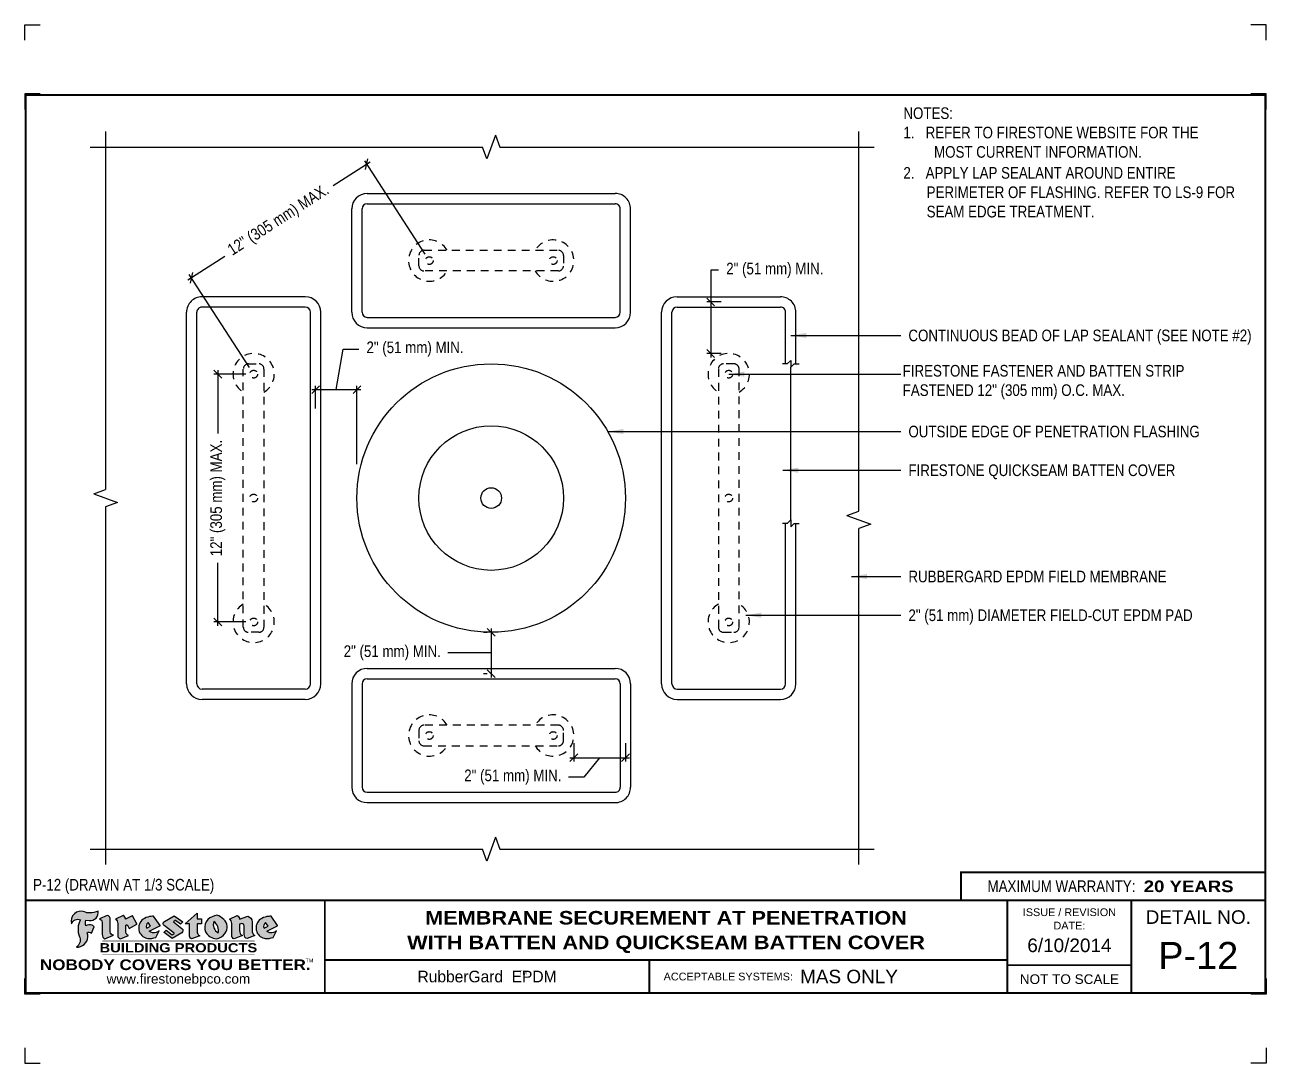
# Model space of a CAD drawing. Header units: inches. Extents: x 165.4 to 185.5, y -301 to -284.2.
import ezdxf
from ezdxf.enums import TextEntityAlignment as Align

# ---------------------------------------------------------------- set-up
doc = ezdxf.new("R2010")
doc.units = ezdxf.units.IN
doc.header["$MEASUREMENT"] = 0
doc.linetypes.add('HIDDEN2', pattern=[0.1875, 0.125, -0.0625])
doc.layers.get('0').update_dxf_attribs({"linetype": 'CONTINUOUS'})
doc.layers.get('DEFPOINTS').update_dxf_attribs({"linetype": 'CONTINUOUS'})
for name, color, linetype in [('FSBP-ACCESSORY-FIRESTONE', 7, 'CONTINUOUS'), ('FSBP-ANNO-NOTE', 7, 'CONTINUOUS'), ('FSBP-MEMBRANE', 7, 'CONTINUOUS'), ('FSBP-SEALANTS', 1, 'CONTINUOUS'), ('FSBP-TTLB', 7, 'CONTINUOUS'), ('FSBP-TTLB-BORDER', 7, 'CONTINUOUS'), ('FSBP-TTLB-TEXT', 7, 'CONTINUOUS')]:
    doc.layers.add(name, color=color, linetype=linetype)
doc.styles.add('FSBP_ARIAL', font='arial.ttf')
doc.styles.add('FSBP_ARIAL_BOLD', font='')
doc.styles.add('FSBP_ARIAL_NAR', font='ARIALN.TTF')
doc.styles.add('FSBP_BANKGOTHIC', font='bgothm.ttf')
doc.styles.get('FSBP_ARIAL_BOLD').set_extended_font_data('Arial Black')
doc.dimstyles.new('FSBP-DIM', dxfattribs={"dimtxt": 0.1875, "dimasz": 0.125, "dimexe": 0.0625, "dimexo": 0.125, "dimgap": 0.125, "dimtad": 0, "dimdec": 0, "dimzin": 1, "dimdsep": 46, "dimlunit": 4, "dimtxsty": 'FSBP_ARIAL_NAR', "dimblk": 'OBLIQUE', "dimcen": 0.09375, "dimdle": 0.0625, "dimclrd": 256, "dimclre": 256, "dimclrt": 256, "dimadec": 0, "dimazin": 0, "dimtfac": 1, "dimtdec": 0, "dimtmove": 1, "dimatfit": 3, "dimfxl": 1, "dimtolj": 1, "dimtzin": 0, "dimlwd": -1, "dimlwe": -1, "dimarcsym": 0})
doc.dimstyles.new('FSBP-LEADER', dxfattribs={"dimtxt": 0.1875, "dimasz": 0.25, "dimexe": 0.0625, "dimexo": 0.125, "dimgap": 0.125, "dimtad": 0, "dimtih": 1, "dimtoh": 1, "dimdec": 4, "dimzin": 0, "dimdsep": 46, "dimlunit": 4, "dimtxsty": 'FSBP_ARIAL_NAR', "dimcen": 0.09375, "dimclrd": 256, "dimclre": 256, "dimclrt": 256, "dimadec": 0, "dimazin": 0, "dimtfac": 1, "dimtdec": 4, "dimtofl": 0, "dimtmove": 0, "dimatfit": 3, "dimfxl": 1, "dimtolj": 1, "dimtzin": 0, "dimlwd": -1, "dimlwe": -1, "dimarcsym": 0})

# ---------------------------------------------------------------- blocks, each defined once
blk = doc.blocks.new('TTLB-EPDM_2')
at = {"layer": 'FSBP-TTLB-TEXT'}
h = blk.add_hatch(color=1, dxfattribs=at)
edge = h.paths.add_edge_path()
edge.add_arc((1.037309769669573, -0.1982514792917306), 0.1319107607348553, 264.0410451462098, 370.3106169565175)
edge.add_arc((1.027551646585694, 0.1214293576525799), 0.3273056962876235, 270.05058356628535, 295.23459397187514, ccw=False)
edge.add_arc((1.022801957313345, -0.06680179986895154), 0.1391656561713503, 249.3281275763668, 272.0749124149863, ccw=False)
edge.add_line((0.9736743133014443, -0.1970076156048179), (0.9474927838574558, -0.1852745150568325))
edge.add_arc((0.8939498971398288, -0.3394262635682071), 0.1631857907024099, 70.84590087378872, 194.3325259843273)
edge.add_arc((0.8444260109029493, -0.4259936440910768), 0.1179914261095279, 70.96950098067128, 156.9641407594482, ccw=False)
edge.add_arc((1.153141409296894, -0.4684497516079468), 0.3110405457095052, 150.3231137483159, 203.2084295854517)
edge.add_arc((0.7562495500622943, -0.6412608153899899), 0.1218587156617311, 0.8849157075190988, 24.34668939894999, ccw=False)
edge.add_arc((0.7493781665697374, -0.6475258110744375), 0.1289731377238325, -58.36655102076742, 3.6216782311386737, ccw=False)
edge.add_arc((0.8256699029544474, -0.5792158350996106), 0.1783301886510354, 267.2205474105585, 354.1381621173521)
edge.add_arc((0.7903121048625305, -0.6011409294291745), 0.212787892960859, 0.9996158580669322, 21.00503380861244)
edge.add_arc((1.01880712263941, -0.5666691048185161), 0.05136395668415847, 40.82117713173261, 125.52727787225791, ccw=False)
edge.add_line((1.057676976260041, -0.5330924682126437), (1.102776947655911, -0.4308018311949837))
edge.add_arc((1.040858222524664, -0.4699705673995949), 0.07326744446031509, 32.31675181867256, 66.31481236598174)
edge.add_arc((1.032262518825329, -0.5063316993097662), 0.1102246948011782, 69.8179132332389, 125.254734720681)
edge.add_arc((1.127708877207287, -0.368959353531244), 0.1659710644737306, 164.1569669952081, 196.5811013160487, ccw=False)
edge.add_line((0.9680425188342383, -0.3236487780942383), (1.023615334387159, -0.3294494641845773))
h = blk.add_hatch(color=1, dxfattribs=at)
edge = h.paths.add_edge_path()
edge.add_line((1.275239419159561, -0.6223407783464694), (1.415345367376062, -0.5660418822574371))
edge.add_arc((1.421019305783958, -0.5090099247487757), 0.05731350411836949, 181.9717871001989, 264.31851000495806, ccw=False)
edge.add_line((1.363739737527226, -0.5109819325197265), (1.363412352251203, -0.3102363679013962))
edge.add_arc((1.294263659668751, -0.3103491388303989), 0.06914878453844908, 0.0934405599591014, 72.42834396969012)
edge.add_line((1.315139561173908, -0.2444268274366692), (1.186839444240604, -0.3024209471341379))
edge.add_arc((1.175246268095289, -0.3585110609420917), 0.05727567197445628, -0.017399788185912257, 78.322067691347, ccw=False)
edge.add_line((1.232521937428658, -0.3585284546236807), (1.232574268422297, -0.555126496687123))
edge.add_arc((1.305699496415486, -0.5558575689677219), 0.07312888236350451, 179.4272023230205, 245.3845503102953)
h = blk.add_hatch(color=1, dxfattribs=at)
edge = h.paths.add_edge_path()
edge.add_line((1.792026821926584, -0.3839679064720229), (1.722158956877934, -0.2518542302253621))
edge.add_arc((1.720119655279638, -0.2529327078887852), 0.002306916790721817, 27.87197133405656, 117.3766794470751)
edge.add_line((1.719058846382097, -0.250884159729182), (1.610638460368705, -0.3070279753467702))
edge.add_arc((1.547088841662962, -0.3061026658494403), 0.06355635479880145, 359.165808011073, 425.8793658831422)
edge.add_line((1.573061729235633, -0.2480956029480268), (1.446879247402876, -0.3051325108639702))
edge.add_arc((1.407812067100189, -0.370357133046621), 0.07602957263902092, -3.441403975725109, 59.07992244284969, ccw=False)
edge.add_line((1.483704536400296, -0.3749210150788969), (1.483704536400296, -0.5723838140635706))
edge.add_arc((1.54053746518044, -0.568254406115083), 0.05698275005415228, 184.1557352478595, 255.3066498366543)
edge.add_line((1.526084036778343, -0.6233736605654059), (1.657291340682093, -0.570650514527486))
edge.add_arc((1.688298576827198, -0.5021390388423987), 0.0752015358480571, 207.5160880841914, 245.649226723163, ccw=False)
edge.add_arc((1.721050197024907, -0.4914488168456328), 0.1093332836229113, 179.4823365255141, 204.5537900001094, ccw=False)
edge.add_line((1.611721375809452, -0.4904610114968335), (1.611721375809452, -0.4126404716788983))
edge.add_arc((1.628589765097195, -0.414159299036043), 0.01693662875851176, 28.356188110622725, 174.8549701683585, ccw=False)
edge.add_arc((1.627340435522395, -0.4197189881350504), 0.02111886817708033, 22.216893572439517, 40.10213956426492, ccw=False)
edge.add_line((1.646891420738257, -0.4117336534413738), (1.666638796144639, -0.4549750258192233))
edge.add_arc((1.668737246926742, -0.4540167099035481), 0.002306916790685496, 204.545128184284, 299.6323508190091)
edge.add_line((1.669877862091766, -0.4560219186518992), (1.791128135493295, -0.3870515928837648))
edge.add_line((1.791128135493295, -0.3870515928837648), (1.792026821926584, -0.3839679064720229))
h = blk.add_hatch(color=1, dxfattribs=at)
h.paths.add_polyline_path([(2.063388732080512, -0.2583237030618903, 0.02524281661523788), (2.025024361750752, -0.2610532129309178, 0.1213611957758757), (1.901773912052249, -0.3008158885520373, 0.6151668103976068), (1.93274136141747, -0.6099060679591872, 0.05306812109568645), (1.967936229862175, -0.617865745600497, 0.1150932231766138), (2.099126721549737, -0.5994933789882708), (2.151195569562105, -0.4944891916583316, -0.08755405562188731), (2.104230609512001, -0.5187113292177372, -0.265591761123442), (1.992692314386659, -0.5010701623316862), (2.165347897647223, -0.4141184325909109, 0.4518949533370738), (2.166222728871162, -0.4107679608846269)])
h.paths.add_polyline_path([(2.014217313945437, -0.4188965037300676), (1.951113654018855, -0.4515330109460507, -0.3720533890450154), (1.973177450672722, -0.3607130665457561)], flags=16)
h = blk.add_hatch(color=1, dxfattribs=at)
edge = h.paths.add_edge_path()
edge.add_arc((2.260407392426802, -0.3775796671688782), 0.04152450223225729, 123.20805433950699, 232.2027298779723, ccw=False)
edge.add_line((2.237665217914071, -0.3428366421988329), (2.393535971665983, -0.2540943745380986))
edge.add_arc((2.394677353533142, -0.2560991469722482), 0.002306916790741334, 55.64644466176611, 119.65426054492559, ccw=False)
edge.add_line((2.395979141996861, -0.2541946229174954), (2.531809646140459, -0.3470380726374032))
edge.add_arc((2.530468902927946, -0.3489153772789875), 0.002306916790700397, -42.731101238422525, 54.4661353739603, ccw=False)
edge.add_line((2.532163440279987, -0.3504807552658491), (2.498457913851155, -0.3869673252714421))
edge.add_arc((2.496763376499139, -0.3854019472845934), 0.002306916790672934, 233.7527076894875, 317.26889876138785, ccw=False)
edge.add_line((2.495399362263356, -0.38726241234572), (2.413849913492982, -0.3274738082119626))
edge.add_arc((2.412485899257181, -0.3293342732731342), 0.002306916790720064, 53.75270768979358, 124.4135619297835)
edge.add_line((2.41118211687575, -0.3274311136421062), (2.382933981293377, -0.346782838468144))
edge.add_arc((2.38423776367478, -0.3486859980991606), 0.002306916790694898, 124.4135619293799, 231.8459020253626)
edge.add_line((2.382812599816248, -0.3505000469010184), (2.519899969301207, -0.4581994452042721))
edge.add_arc((2.494247019847682, -0.4908523236374461), 0.04152450223225742, -55.21225898295222, 51.84590202520428, ccw=False)
edge.add_line((2.517938320565804, -0.5249552055672808), (2.364434947484597, -0.6179520922513717))
edge.add_arc((2.36323960192349, -0.6159790200102006), 0.002306916790726996, 233.2955624372927, 301.20872157023314, ccw=False)
edge.add_line((2.361860787187538, -0.6178285429225383), (2.231266621301074, -0.5204709167214361))
edge.add_arc((2.232647938930649, -0.5186232623475259), 0.002306916790697672, 135.5134179846393, 233.21798691998708, ccw=False)
edge.add_line((2.231002150870836, -0.5170067083764565), (2.262839375599356, -0.4845937328397696))
edge.add_arc((2.264485163659225, -0.4862102868108537), 0.002306916790748497, 53.0352839999411, 135.513417985369, ccw=False)
edge.add_line((2.265872365996302, -0.4843670465239001), (2.361834678328762, -0.5565872257804898))
edge.add_arc((2.363221880665761, -0.5547439854936304), 0.002306916790627066, 233.0352840000685, 302.2362632414394)
edge.add_line((2.36445241715569, -0.5566953042850713), (2.39428499383348, -0.5378823484768844))
edge.add_arc((2.393054457343549, -0.5359310296853765), 0.002306916790685166, 302.2362632406177, 412.2027298768422)
edge.add_line((2.394468296066179, -0.5341081404551886), (2.234958295420142, -0.4103916733127022))
h = blk.add_hatch(color=1, dxfattribs=at)
edge = h.paths.add_edge_path()
edge.add_line((2.763460561272041, -0.2072496393923444), (2.763460561272041, -0.2969520779963801))
edge.add_arc((2.765767478062699, -0.2969520779963943), 0.00230691679065842, 179.9999999996471, 269.9999999996471)
edge.add_line((2.765767478062685, -0.2992589947870528), (2.835417693520355, -0.2992589947870528))
edge.add_arc((2.835417693520355, -0.3015659115777538), 0.002306916790701052, 0, 90, ccw=False)
edge.add_line((2.837724610311056, -0.3015659115777538), (2.837724610311056, -0.3790761307453892))
edge.add_arc((2.83541769352037, -0.3790761307453749), 0.002306916790686842, 269.99999999964706, 359.99999999964706, ccw=False)
edge.add_line((2.835417693520355, -0.3813830475360618), (2.765767478062685, -0.3813830475360618))
edge.add_arc((2.765767478062699, -0.3836899643267202), 0.00230691679065842, 90.00000000035294, 180.0000000003529)
edge.add_line((2.763460561272041, -0.3836899643267344), (2.763460561272041, -0.5033995910642801))
edge.add_arc((2.836735953378943, -0.5071368822038516), 0.07337063740681413, 177.0802527808789, 245.3249543133826)
edge.add_line((2.806105814540615, -0.5738080530967267), (2.674529557384915, -0.6226036013049594))
edge.add_arc((2.708610405062069, -0.564298408791804), 0.06753517344606039, 177.0345319916277, 239.6926428024901, ccw=False)
edge.add_line((2.641165668230087, -0.560804539009709), (2.641165668230087, -0.3836899643267344))
edge.add_arc((2.638858751439429, -0.3836899643267202), 0.00230691679065842, 359.9999999996471, 449.999999999647)
edge.add_line((2.638858751439443, -0.3813830475360618), (2.572857950769389, -0.3813830475360618))
edge.add_line((2.572857950769389, -0.3813830475360618), (2.763460561272041, -0.2072496393923444))
h = blk.add_hatch(color=1, dxfattribs=at)
edge = h.paths.add_edge_path(flags=16)
edge.add_arc((2.940363509127394, -0.4847985213681437), 0.1684614578629418, 344.5558804047865, 417.0140046669545)
edge.add_arc((3.194458079644619, -0.3883534532477785), 0.1684614578629414, 164.5558804047864, 237.0140046669546)
edge = h.paths.add_edge_path()
edge.add_arc((3.069375116502199, -0.4399344555144872), 0.1828726885096673, 136.0914512150047, 191.213418978326)
edge.add_arc((3.064939550433406, -0.4318234379590333), 0.1803148804748503, 194.0167254156723, 240.6663730831859)
edge.add_arc((3.098047041778981, -0.3845058757092554), 0.2378525180183701, 239.2975390661776, 264.2889872773176)
edge.add_arc((3.04884478212623, -0.4190232383793012), 0.203760689247156, 277.1986764832036, 326.503572961274)
edge.add_arc((3.077739326803546, -0.4341046616465112), 0.171374865791709, 325.3768876809902, 406.3828327799087)
edge.add_arc((3.011839488065919, -0.4896144380417797), 0.2571945645850002, 44.28462553519766, 73.82901434867304)
edge.add_arc((3.117152499586992, -0.4983433120546693), 0.2579560664039132, 97.50292863483666, 134.1039137579027)
h = blk.add_hatch(color=1, dxfattribs=at)
edge = h.paths.add_edge_path()
edge.add_line((3.322690228557462, -0.5721896537377091), (3.322690228557462, -0.3749210150788969))
edge.add_arc((3.246797759257384, -0.3703571330465745), 0.076029572638996, 356.5585960242387, 419.0799224428129)
edge.add_line((3.285864939560099, -0.3051325108639702), (3.412047421392799, -0.2480956029480268))
edge.add_arc((3.386074533820159, -0.3061026658494941), 0.06355635479883807, 0.3962622833877276, 65.87936588318718, ccw=False)
edge.add_line((3.449629368605429, -0.3056631084210863), (3.580526418688805, -0.2593848434574539))
edge.add_arc((3.555744121700958, -0.3530904070730321), 0.09692726601172152, 2.366977007666776, 75.18615851992018, ccw=False)
edge.add_line((3.652588689330287, -0.3490873311063041), (3.652588689330287, -0.4883770011386872))
edge.add_arc((3.761877549389556, -0.4914934052703811), 0.1093332836229047, 178.3666365323574, 204.5537900000422)
edge.add_arc((3.729125929191727, -0.5021836272670953), 0.07520153584796169, 207.5160880841711, 245.2240541443093)
edge.add_line((3.697611150971852, -0.5704631245385627), (3.572585913552643, -0.6207021253773775))
edge.add_arc((3.59534718600759, -0.5526356419907701), 0.07177131519198746, 180.3328587115751, 251.51018566665869, ccw=False)
edge.add_line((3.523577081955409, -0.5530525936986663), (3.523577081955409, -0.4153032515383615))
edge.add_arc((3.486319529276879, -0.4148773504126441), 0.0372599868942854, 359.3450650296066, 449.0500281941028)
edge.add_arc((3.482769874121713, -0.4419622099033496), 0.06447454900600783, 86.29402372314017, 119.8211331593848)
edge.add_line((3.450707067966732, -0.3860252459975726), (3.450707067966732, -0.4904610114968335))
edge.add_arc((3.560035889182251, -0.491448816845647), 0.1093332836229751, 179.4823365255069, 204.5537900001023)
edge.add_arc((3.527284268984408, -0.5021390388424952), 0.07520153584796385, 207.5160880841699, 245.6492267231416)
edge.add_line((3.496277032839316, -0.570650514527486), (3.365069728935509, -0.6233736605654059))
edge.add_arc((3.37950248606194, -0.5682868177318081), 0.05694615642555727, 183.9298782390169, 255.318496325343, ccw=False)
h = blk.add_hatch(color=1, dxfattribs=at)
h.paths.add_polyline_path([(3.957695472291277, -0.2583237030618903, 0.02524281661523822), (3.919331101961575, -0.2610532129309178, 0.1085638477195505), (3.807890832595604, -0.2939221658134414, 0.6425897848490651), (3.827048101628293, -0.6099060679591872, 0.05306812109569052), (3.862242970072884, -0.617865745600497, 0.1150932231766133), (3.993433461760503, -0.5994933789882708), (4.045502309772871, -0.4944891916583316, -0.08755405562189084), (3.998537349722767, -0.5187113292177372, -0.2655917611234366), (3.886999054597368, -0.5010701623316862), (4.059654637857989, -0.4141184325909109, 0.4518949533370731), (4.060529469081928, -0.4107679608846269)])
h.paths.add_polyline_path([(3.90852405415626, -0.4188965037300676), (3.845420394229677, -0.4515330109460507, -0.3720533890450147), (3.867484190883488, -0.3607130665457561)], flags=16)
at = {"layer": 'DEFPOINTS', "linetype": 'Continuous', "ltscale": 1.75}
for points in [[(-0.015625, 13.88083333333333), (-0.015625, 14.13083333333333), (0.234375, 14.13083333333333)], [(20.01562500000003, 13.88083333333333), (20.01562500000003, 14.13083333333333), (19.76562500000003, 14.13083333333333)], [(-0.015625, -2.380833333333342), (-0.015625, -2.630833333333342), (0.234375, -2.630833333333342)], [(20.01562500000003, -2.380833333333342), (20.01562500000003, -2.630833333333342), (19.76562500000003, -2.630833333333342)]]:
    blk.add_lwpolyline(points, dxfattribs=at)
at = {"layer": 'DEFPOINTS', "color": 1}
for points in [[(0.234375, 13.015625), (-0.015625, 13.015625), (-0.015625, 12.765625)], [(20.015625, 12.765625), (20.015625, 13.015625), (19.765625, 13.015625)], [(0.234375, -1.515625), (-0.015625, -1.515625), (-0.015625, -1.265625)], [(20.015625, -1.265625), (20.015625, -1.515625), (19.765625, -1.515625)]]:
    blk.add_lwpolyline(points, dxfattribs=at)
at = {"layer": 'FSBP-TTLB', "const_width": 0.03125}
blk.add_lwpolyline([(15.09028770518938, 0), (20, 0), (20, 0.4512598240669945), (15.09028770518938, 0.4512598240669945)], close=True, dxfattribs=at)
for points in [[(0, 0), (0, -1.5), (20, -1.5), (20, 0), (0, 0)], [(4.825208527206769, 0), (4.825208527206769, -0.9643749050531198)], [(15.84028770518938, 0), (15.84028770518938, -0.9643749050531198)], [(17.84110496735593, 0), (17.84110496735593, -1.5)], [(20, 0), (20, -1.5)], [(4.825208527206769, -0.9643749050531198), (15.84028770518938, -0.9643749050531198)], [(4.825208527206769, -0.9643749050531198), (4.825208527206769, -1.5)], [(15.84028770518938, -0.9643749050531198), (15.84028770518938, -1.5)], [(15.84028770518938, -1.048740175933006), (17.84110496735593, -1.048740175933006)]]:
    blk.add_lwpolyline(points, dxfattribs=at)
at = {"layer": 'FSBP-TTLB-BORDER', "const_width": 0.03125}
blk.add_lwpolyline([(20, 0), (20, 13), (0, 13), (0, 0)], dxfattribs=at)
at = {"layer": 'FSBP-TTLB-TEXT', "color": 1}
blk.add_line((0.7358432058323388, -0.379822754145593), (0.7358432058323388, -0.379822754145593), dxfattribs=at)
for points in [[(1.023615323725323, -0.3294494630716969, 0.5000510906601082), (1.167090420776901, -0.1746414942047778, -0.1103304102359608), (1.027840608309816, -0.2058762110801382, -0.09957876667165425), (0.9736743133014443, -0.1970076156048179), (0.9474927838574558, -0.1852745150568325, 0.5978159689075124), (0.7358432058323388, -0.379822754145593, -0.3938834584182213), (0.8828996422548698, -0.3144510229727047, 0.2349406564350952), (0.86727108227484, -0.5910237178633082, -0.1027304183841549), (0.8780937320133262, -0.6393788197974146, -0.2772692352614086), (0.8170223912655956, -0.7573362346216896, 0.3985429150902959), (1.003067614090241, -0.5974286950643517, 0.0875124847930418), (0.9889600163401155, -0.5248671157293501, -0.3874031597924062), (1.057676976260041, -0.5330924682126437), (1.102776947655911, -0.4308018311949837, 0.1494423498871741), (1.07029056398062, -0.4028746979725923, 0.2467195073738216), (0.9686394281704906, -0.4163228904100862, -0.1424285161541127), (0.9680425188342383, -0.3236487780942383), (1.023615334387159, -0.3294494641845773)], [(2.166222728871162, -0.4107679608846269), (2.063388732080512, -0.2583237030618903, 0.02524281661523788), (2.025024361750752, -0.2610532129309178, 0.1085638477195265), (1.913584092384895, -0.2939221658134414, 0.6425897848491228), (1.93274136141747, -0.6099060679591872, 0.05306812109568648), (1.967936229862175, -0.617865745600497, 0.1150932231766137), (2.099126721549737, -0.5994933789882708), (2.151195569562105, -0.4944891916583316, -0.0875540556218873), (2.104230609512001, -0.5187113292177372, -0.2655917611234418), (1.992692314386659, -0.5010701623316862), (2.165347897647223, -0.4141184325909109)], [(2.763460561272041, -0.2072496393923444), (2.763460561272041, -0.2969520779963801, 0.4142135623730958), (2.765767478062685, -0.2992589947870528), (2.835417693520355, -0.2992589947870528, -0.414213562373095), (2.837724610311056, -0.3015659115777538), (2.837724610311056, -0.3790761307453892, -0.4142135623730938), (2.835417693520355, -0.3813830475360618), (2.765767478062685, -0.3813830475360618, 0.4142135623730958), (2.763460561272041, -0.3836899643267344), (2.763460561272041, -0.5033995910642801, 0.3068985753588853), (2.806105814540615, -0.5738080530967267), (2.674529557384915, -0.6226036013049594, -0.2804194150632976), (2.641165668230087, -0.560804539009709), (2.641165668230087, -0.3836899643267344, 0.414213562373095), (2.638858751439443, -0.3813830475360618), (2.572857950769389, -0.3813830475360618), (2.763460561272041, -0.2072496393923444)], [(4.060529469081928, -0.4107679608846269), (3.957695472291277, -0.2583237030618903, 0.02524281661523788), (3.919331101961575, -0.2610532129309178, 0.1085638477195265), (3.807890832595604, -0.2939221658134414, 0.6425897848491228), (3.827048101628293, -0.6099060679591872, 0.05306812109568648), (3.862242970072884, -0.617865745600497, 0.1150932231766137), (3.993433461760503, -0.5994933789882708), (4.045502309772871, -0.4944891916583316, -0.0875540556218873), (3.998537349722767, -0.5187113292177372, -0.2655917611234418), (3.886999054597368, -0.5010701623316862), (4.059654637857989, -0.4141184325909109)], [(4.059654637857989, -0.4141184325909109, 0.4518949533370731), (4.060529469081928, -0.4107679608846269, 0.4518949533370731)]]:
    blk.add_lwpolyline(points, format="xyb", dxfattribs=at)
for points in [[(1.275239419159561, -0.6223407783464694), (1.415345367376062, -0.5660418822574371, -0.3756100036733062), (1.363739737527226, -0.5109819325197265), (1.363412352251203, -0.3102363679013962, 0.3265360292958048), (1.315139561173908, -0.2444268274366692), (1.186839444240604, -0.3024209471341379, -0.3557863980845349), (1.232521937428658, -0.3585284546236807), (1.232574268422297, -0.555126496687123, 0.2960110723418457)], [(1.792026821926584, -0.3839679064720229), (1.722158956877934, -0.2518542302253621, 0.4116839150163434), (1.719058846382097, -0.250884159729182), (1.610638460368705, -0.3070279753467702, 0.2996033003794034), (1.573061729235633, -0.2480956029480268), (1.446879247402876, -0.3051325108639702, -0.2797757560995365), (1.483704536400296, -0.3749210150788969), (1.483704536400296, -0.5723838140635706, 0.320828638474519), (1.526084036778343, -0.6233736605654059), (1.657291340682093, -0.570650514527486, -0.1679398621276611), (1.621603752698661, -0.5368819723450571, -0.1098333365370753), (1.611721375809452, -0.4904610114968335), (1.611721375809452, -0.4126404716788983, -0.743334502655012), (1.64349420176768, -0.4061152228778298, -0.07819791644735608), (1.646891420738257, -0.4117336534413738), (1.666638796144639, -0.4549750258192233, 0.4404648714563479), (1.669877862091766, -0.4560219186518992), (1.791128135493295, -0.3870515928837648)], [(1.951113654018855, -0.4515330109460507), (2.014217313945437, -0.4188965037300676), (1.973177450672722, -0.3607130665457561, 0.3720533890450154)], [(2.234958295420142, -0.4103916733127022, -0.5150044486718882), (2.237665217914071, -0.3428366421988329), (2.393535971665983, -0.2540943745380986, -0.2867822934100265), (2.395979141996861, -0.2541946229174954), (2.531809646140459, -0.3470380726374032, -0.4515027974650387), (2.532163440279987, -0.3504807552658491), (2.498457913851155, -0.3869673252714421, -0.3814439164929681), (2.495399362263356, -0.38726241234572), (2.413849913492982, -0.3274738082119626, 0.3184718635035665), (2.41118211687575, -0.3274311136421062), (2.382933981293377, -0.346782838468144, 0.5064094529656681), (2.382812599816248, -0.3505000469010184), (2.519899969301207, -0.4581994452042721, -0.5043597839115849), (2.517938320565804, -0.5249552055672808), (2.364434947484597, -0.6179520922513717, -0.3053163970316367), (2.361860787187538, -0.6178285429225383), (2.231266621301074, -0.5204709167214361, -0.4541703869768119), (2.231002150870836, -0.5170067083764565), (2.262839375599356, -0.4845937328397696, -0.3762644290664977), (2.265872365996302, -0.4843670465239001), (2.361834678328762, -0.5565872257804898, 0.3114700032088108), (2.36445241715569, -0.5566953042850713), (2.39428499383348, -0.5378823484768844, 0.520381097387146), (2.394468296066179, -0.5341081404551886)], [(2.937624918725987, -0.3131105398334029, 0.2452625673097023), (2.889993533867141, -0.4754966266250307, 0.2064059665179019), (2.976604338974084, -0.5890186876871866, 0.1094800500670344), (3.074378098474654, -0.6211778035979165, 0.2185147641853038), (3.218764944843201, -0.5314757029352819, 0.3689489483072479), (3.195959963110113, -0.3100352223135445, 0.1296305888694145), (3.0834694040758, -0.242595816912754, 0.1610736375384317)], [(3.10274193015772, -0.5296595419651595, 0.3271311138286319), (3.032079658614293, -0.3434924326507627, 0.3271311138286322)], [(3.322690228557462, -0.5721896537377091), (3.322690228557462, -0.3749210150788969, 0.2797757560995341), (3.285864939560099, -0.3051325108639702), (3.412047421392799, -0.2480956029480268, -0.2937618496109166), (3.449629368605429, -0.3056631084210863), (3.580526418688805, -0.2593848434574539, -0.3288760160581939), (3.652588689330287, -0.3490873311063041), (3.652588689330287, -0.4883770011386872, 0.114762897203527), (3.662431105063263, -0.536926560769686, 0.166032965990522), (3.697611150971852, -0.5704631245385627), (3.572585913552643, -0.6207021253773775, -0.3209557512194564), (3.523577081955409, -0.5530525936986663), (3.523577081955409, -0.4153032515383615, 0.4127061514896111), (3.48693727661589, -0.3776224848030694, 0.1473421876160361), (3.450707067966732, -0.3860252459975726), (3.450707067966732, -0.4904610114968335, 0.1098333365370753), (3.460589444855941, -0.5368819723450855, 0.1679398621276611), (3.496277032839316, -0.570650514527486), (3.365069728935509, -0.6233736605654059, -0.3219729545308964), (3.322690228557462, -0.5721896537377091, 29.1476284739)], [(3.845420394229677, -0.4515330109460507), (3.90852405415626, -0.4188965037300676), (3.867484190883488, -0.3607130665457561, 0.3720533890450154)]]:
    blk.add_lwpolyline(points, format="xyb", close=True, dxfattribs=at)
at = {"layer": 'FSBP-TTLB-TEXT'}
for points, const_width in [([(1.233926579809207, -0.6584455781731435), (3.691229482685259, -0.6584455781731577)], 0.0078125), ([(1.233926579809207, -0.8761560960495984), (3.691229482685259, -0.8761560960495842)], 0.0078125), ([(10.06152282927678, -0.9643749050531198), (10.06152282927678, -1.5)], 0.03125)]:
    blk.add_lwpolyline(points, dxfattribs=dict(at, const_width=const_width))
at = {"layer": 'FSBP-TTLB-TEXT', "color": 1}
for centre, start, end in [((1.789987520328282, -0.3850463841354355), 299.6323508193319, 27.87197133380463), ((2.164310260790558, -0.412058050385383), 296.7304547840455, 34.00233684987403)]:
    blk.add_arc(centre, 0.00230691679068068, start, end, dxfattribs=at)
at = {"layer": 'FSBP-TTLB-TEXT', "style": 'FSBP_ARIAL_NAR'}
blk.add_text('MAXIMUM WARRANTY:', height=0.1875, dxfattribs=at).set_placement((17.90516569312837, 0.2256299120335257), align=Align.MIDDLE_RIGHT)
at = {"layer": 'FSBP-TTLB-TEXT'}
for s, height, style, p in [('ISSUE / REVISION', 0.125, 'FSBP_ARIAL', (16.84069633627263, -0.1938496373466023)), ('DETAIL NO.', 0.21875, 'FSBP_ARIAL', (18.92055248367797, -0.2724398367368792)), ('DATE:', 0.125, 'FSBP_ARIAL', (16.84069633627263, -0.409973105348854)), ('www.firestonebpco.com', 0.15625, 'FSBP_ARIAL', (2.462578031247233, -1.268657306740124)), ('RubberGard  EPDM', 0.1875, 'FSBP_BANKGOTHIC', (7.443365678241776, -1.23218745252656)), ('TM', 0.0625, 'FSBP_BANKGOTHIC', (8.023397742165457, -1.169706269210366)), ('NOT TO SCALE', 0.15625, 'FSBP_ARIAL', (16.84069633627263, -1.274370087966503))]:
    blk.add_text(s, height=height, dxfattribs=dict(at, style=style)).set_placement(p, align=Align.MIDDLE_CENTER)
at = {"layer": 'FSBP-TTLB-TEXT', "lineweight": 18, "style": 'FSBP_ARIAL_BOLD'}
blk.add_text('BUILDING PRODUCTS', height=0.1484375, dxfattribs=at).set_placement((2.462578031247233, -0.7673008371113639), align=Align.MIDDLE_CENTER)
at = {"layer": 'FSBP-TTLB-TEXT', "color": 1}
for s, height, style, p in [('NOBODY COVERS YOU BETTER.', 0.171875, 'FSBP_ARIAL_BOLD', (2.412604263603384, -1.041650450587369)), ('TM', 0.0625, 'FSBP_BANKGOTHIC', (4.576671173373001, -0.9725745042934193))]:
    blk.add_text(s, height=height, dxfattribs=dict(at, style=style)).set_placement(p, align=Align.MIDDLE_CENTER)
at = {"layer": 'FSBP-TTLB-TEXT', "style": 'FSBP_ARIAL'}
blk.add_text('ACCEPTABLE SYSTEMS:', height=0.125, dxfattribs=at).set_placement((10.29281281591562, -1.23218745252656), align=Align.MIDDLE_LEFT)
at = {"layer": 'FSBP-TTLB-TEXT'}
for tag, height, style, p in [('MAXIMUM_WARRANTY', 0.1875, 'FSBP_ARIAL_BOLD', (18.03987100774941, 0.2240244307510579)), ('ACCPT_SYSTEMS', 0.21875, 'FSBP_ARIAL', (12.49438170418193, -1.23218745252656))]:
    blk.add_attdef(tag, text='', height=height, dxfattribs=dict(at, style=style)).set_placement(p, align=Align.MIDDLE_LEFT)
for tag, height, style, p in [('DETAIL_DESCP_LINE_1', 0.21875, 'FSBP_ARIAL_BOLD', (10.33118450231211, -0.2831249841755152)), ('DETAIL_DESCP_LINE_2', 0.21875, 'FSBP_ARIAL_BOLD', (10.33118450231211, -0.6812499208775904)), ('ISSUE_REV_DATE', 0.21875, 'FSBP_ARIAL', (16.84069633627263, -0.7282559425942452)), ('DETAIL_NUMBER', 0.4375, 'FSBP_ARIAL', (18.91941590748775, -0.8931630692489421))]:
    blk.add_attdef(tag, text='', height=height, dxfattribs=dict(at, style=style)).set_placement(p, align=Align.MIDDLE_CENTER)
blk = doc.blocks.new('_OBLIQUE')
at = {"color": 0, "linetype": 'ByBlock'}
blk.add_line((-0.5, -0.5), (0.5, 0.5), dxfattribs=at)
blk = doc.blocks.new('*D4')
at = {"layer": 'DEFPOINTS', "color": 0, "transparency": 16777216}
for p in [(172.9727943996963, -294.043815014625), (172.9727943996963, -294.7104816812918), (172.9727943996963, -294.7104816812918)]:
    blk.add_point(p, dxfattribs=at)
at = {"layer": 'FSBP-ANNO-NOTE', "transparency": 16777216}
for p, q in [((172.8477943996963, -294.043815014625), (172.9102943996963, -294.043815014625)), ((172.9727943996963, -293.981315014625), (172.9727943996963, -294.7729816812918)), ((172.5234375000007, -294.3771483479584), (172.2734375000007, -294.3771483479584)), ((172.9727943996963, -294.3771483479584), (172.5234375000007, -294.3771483479584)), ((172.8477943996963, -294.7104816812918), (172.9102943996963, -294.7104816812918))]:
    blk.add_line(p, q, dxfattribs=at)
at = {"layer": 'FSBP-ANNO-NOTE', "transparency": 16777216, "xscale": 0.125, "yscale": 0.125, "zscale": 0.125}
for p, rotation in [((172.9727943996963, -294.043815014625), 90), ((172.9727943996963, -294.7104816812918), 270)]:
    blk.add_blockref('_OBLIQUE', p, dxfattribs=dict(at, rotation=rotation))
at = {"layer": 'FSBP-ANNO-NOTE', "transparency": 16777216, "insert": (171.3766307128247, -294.3771483479584), "char_height": 0.1875, "attachment_point": 5, "style": 'FSBP_ARIAL_NAR'}
blk.add_mtext('\\A1;2" (51 mm) MIN.', dxfattribs=at)
blk = doc.blocks.new('*D3')
at = {"layer": 'DEFPOINTS', "color": 0, "transparency": 16777216}
for p in [(174.3061277330295, -295.7104816812918), (175.139461066363, -295.7104816812918), (175.139461066363, -296.0691487660736)]:
    blk.add_point(p, dxfattribs=at)
at = {"layer": 'FSBP-ANNO-NOTE', "transparency": 16777216}
for p, q in [((174.3061277330295, -295.8354816812918), (174.3061277330295, -296.1316487660736)), ((175.139461066363, -295.8354816812918), (175.139461066363, -296.1316487660736)), ((174.2436277330295, -296.0691487660736), (175.201961066363, -296.0691487660736)), ((174.7227943996962, -296.0691487660736), (174.4685085730894, -296.3818003208721)), ((174.4685085730894, -296.3818003208721), (174.2185085730894, -296.3818003208721))]:
    blk.add_line(p, q, dxfattribs=at)
at = {"layer": 'FSBP-ANNO-NOTE', "transparency": 16777216, "xscale": 0.125, "yscale": 0.125, "zscale": 0.125, "rotation": 180}
blk.add_blockref('_OBLIQUE', (174.3061277330295, -296.0691487660736), dxfattribs=at)
at = {"layer": 'FSBP-ANNO-NOTE', "transparency": 16777216, "xscale": 0.125, "yscale": 0.125, "zscale": 0.125}
blk.add_blockref('_OBLIQUE', (175.139461066363, -296.0691487660736), dxfattribs=at)
at = {"layer": 'FSBP-ANNO-NOTE', "transparency": 16777216, "insert": (173.3217017859134, -296.3818003208721), "char_height": 0.1875, "attachment_point": 5, "style": 'FSBP_ARIAL_NAR'}
blk.add_mtext('\\A1;2" (51 mm) MIN.', dxfattribs=at)
blk = doc.blocks.new('*D8')
at = {"layer": 'DEFPOINTS', "color": 0, "transparency": 16777216}
for p in [(168.5620836696078, -289.8771483479585), (169.1394610663631, -289.8771483479585), (169.1394610663631, -293.8771483479585)]:
    blk.add_point(p, dxfattribs=at)
at = {"layer": 'FSBP-ANNO-NOTE', "transparency": 16777216}
for p, q in [((168.5620836696078, -289.8146483479585), (168.5620836696078, -290.833513457099)), ((169.0144610663631, -289.8771483479585), (168.4995836696078, -289.8771483479585)), ((168.5620836696078, -293.9396483479585), (168.5620836696078, -292.920783238818)), ((169.0144610663631, -293.8771483479585), (168.4995836696078, -293.8771483479585))]:
    blk.add_line(p, q, dxfattribs=at)
at = {"layer": 'FSBP-ANNO-NOTE', "transparency": 16777216, "xscale": 0.125, "yscale": 0.125, "zscale": 0.125}
for p, rotation in [((168.5620836696078, -289.8771483479585), 90), ((168.5620836696078, -293.8771483479585), 270)]:
    blk.add_blockref('_OBLIQUE', p, dxfattribs=dict(at, rotation=rotation))
at = {"layer": 'FSBP-ANNO-NOTE', "transparency": 16777216, "insert": (168.5620836696078, -291.8771483479584), "char_height": 0.1875, "attachment_point": 5, "rotation": 90, "style": 'FSBP_ARIAL_NAR'}
blk.add_mtext('\\A1;12" (305 mm) MAX.', dxfattribs=at)
blk = doc.blocks.new('*D7')
at = {"layer": 'DEFPOINTS', "color": 0, "transparency": 16777216}
for p in [(170.9651773526892, -286.4865886692508), (171.9727943996962, -288.043815014625), (169.1394610663631, -289.8771483479586)]:
    blk.add_point(p, dxfattribs=at)
at = {"layer": 'FSBP-ANNO-NOTE', "transparency": 16777216}
for p, q in [((171.9048879899266, -287.938868744981), (170.9312241478044, -286.4341155344288)), ((171.0176504875112, -286.452635464366), (170.4247153953509, -286.8362993475286)), ((168.0793708845341, -288.3538752074692), (168.6723059766943, -287.9702113243066)), ((169.0715546565934, -289.7722020783146), (168.0978908144712, -288.2674488677624))]:
    blk.add_line(p, q, dxfattribs=at)
at = {"layer": 'FSBP-ANNO-NOTE', "transparency": 16777216, "xscale": 0.125, "yscale": 0.125, "zscale": 0.125}
for p, rotation in [((170.9651773526892, -286.4865886692508), 32.90524292299343), ((168.131844019356, -288.3199220025844), 212.9052429229934)]:
    blk.add_blockref('_OBLIQUE', p, dxfattribs=dict(at, rotation=rotation))
at = {"layer": 'FSBP-ANNO-NOTE', "transparency": 16777216, "insert": (169.5485106860226, -287.4032553359176), "char_height": 0.1875, "attachment_point": 5, "rotation": 32.90524292299343, "style": 'FSBP_ARIAL_NAR'}
blk.add_mtext('\\A1;12" (305 mm) MAX.', dxfattribs=at)
blk = doc.blocks.new('*D6')
at = {"layer": 'DEFPOINTS', "color": 0, "transparency": 16777216}
for p in [(170.8061277330297, -290.1253569574214), (170.139461066363, -290.5540815142313), (170.8061277330297, -291.4530619195307)]:
    blk.add_point(p, dxfattribs=at)
at = {"layer": 'FSBP-ANNO-NOTE', "transparency": 16777216}
for p, q in [((170.4727943996963, -290.1253569574214), (170.5846676943758, -289.472105336198)), ((170.5846676943758, -289.472105336198), (170.8346676943758, -289.472105336198)), ((170.076961066363, -290.1253569574214), (170.8686277330297, -290.1253569574214)), ((170.139461066363, -290.4290815142313), (170.139461066363, -290.0628569574214)), ((170.8061277330297, -291.3280619195307), (170.8061277330297, -290.0628569574214))]:
    blk.add_line(p, q, dxfattribs=at)
at = {"layer": 'FSBP-ANNO-NOTE', "transparency": 16777216, "xscale": 0.125, "yscale": 0.125, "zscale": 0.125, "rotation": 180}
blk.add_blockref('_OBLIQUE', (170.139461066363, -290.1253569574214), dxfattribs=at)
at = {"layer": 'FSBP-ANNO-NOTE', "transparency": 16777216, "xscale": 0.125, "yscale": 0.125, "zscale": 0.125}
blk.add_blockref('_OBLIQUE', (170.8061277330297, -290.1253569574214), dxfattribs=at)
at = {"layer": 'FSBP-ANNO-NOTE', "transparency": 16777216, "insert": (170.9596676943758, -289.472105336198), "char_height": 0.1875, "attachment_point": 4, "style": 'FSBP_ARIAL_NAR'}
blk.add_mtext('\\A1;2" (51 mm) MIN.', dxfattribs=at)
blk = doc.blocks.new('*D5')
at = {"layer": 'DEFPOINTS', "color": 0, "transparency": 16777216}
for p in [(176.8061277330297, -288.7104816812918), (176.5154933568592, -289.5438150146252), (176.8061277330296, -289.5438150146252)]:
    blk.add_point(p, dxfattribs=at)
at = {"layer": 'FSBP-ANNO-NOTE', "transparency": 16777216}
for p, q in [((176.6404933568592, -288.2008802290114), (176.5154933568592, -288.2008802290114)), ((176.5154933568592, -288.2008802290114), (176.5154933568592, -288.7104816812918)), ((176.5154933568592, -288.6479816812918), (176.5154933568592, -289.6063150146252)), ((176.6811277330297, -288.7104816812918), (176.4529933568592, -288.7104816812918)), ((176.6811277330296, -289.5438150146252), (176.4529933568592, -289.5438150146252))]:
    blk.add_line(p, q, dxfattribs=at)
at = {"layer": 'FSBP-ANNO-NOTE', "transparency": 16777216, "xscale": 0.125, "yscale": 0.125, "zscale": 0.125}
for p, rotation in [((176.5154933568592, -288.7104816812918), 90), ((176.5154933568592, -289.5438150146252), 270)]:
    blk.add_blockref('_OBLIQUE', p, dxfattribs=dict(at, rotation=rotation))
at = {"layer": 'FSBP-ANNO-NOTE', "transparency": 16777216, "insert": (176.7654933568593, -288.2008802290113), "char_height": 0.1875, "attachment_point": 4, "style": 'FSBP_ARIAL_NAR'}
blk.add_mtext('\\A1;2" (51 mm) MIN.', dxfattribs=at)

msp = doc.modelspace()

# ---------------------------------------------------------------- linework, layer by layer
at = {"layer": 'FSBP-ACCESSORY-FIRESTONE', "linetype": 'HIDDEN2'}
for points in [[(174.0561277330295, -287.8771483479584, -0.414213562373095), (174.1394610663629, -287.9604816812918), (174.1394610663629, -288.1271483479584, -0.414213562373095), (174.0561277330295, -288.2104816812918), (171.8894610663629, -288.2104816812918, -0.414213562373095), (171.8061277330296, -288.1271483479584), (171.8061277330296, -287.9604816812918, -0.414213562373084), (171.8894610663629, -287.8771483479584)], [(168.9727943996964, -289.7938150146252, -0.414213562373095), (169.0561277330297, -289.7104816812919), (169.2227943996965, -289.7104816812919, -0.414213562373095), (169.3061277330298, -289.7938150146252), (169.3061277330298, -293.9604816812918, -0.414213562373095), (169.2227943996965, -294.0438150146251), (169.0561277330297, -294.0438150146251, -0.414213562373084), (168.9727943996964, -293.9604816812918)], [(176.9727943996963, -289.7938150146252, 0.414213562373095), (176.889461066363, -289.7104816812919), (176.7227943996962, -289.7104816812919, 0.414213562373095), (176.6394610663629, -289.7938150146252), (176.6394610663629, -293.9604816812918, 0.414213562373095), (176.7227943996962, -294.0438150146251), (176.889461066363, -294.0438150146251, 0.414213562373084), (176.9727943996963, -293.9604816812918)], [(174.0561277330295, -295.8771483479585, 0.414213562373095), (174.1394610663629, -295.7938150146251), (174.1394610663629, -295.6271483479584, 0.414213562373095), (174.0561277330295, -295.5438150146251), (171.8894610663629, -295.5438150146251, 0.414213562373095), (171.8061277330296, -295.6271483479584), (171.8061277330296, -295.7938150146251, 0.414213562373084), (171.8894610663629, -295.8771483479585)]]:
    msp.add_lwpolyline(points, format="xyb", close=True, dxfattribs=at)
for centre in [(171.9727943996962, -288.043815014625), (173.9727943996962, -288.043815014625), (169.1394610663631, -289.8771483479585), (176.8061277330296, -289.8771483479585), (169.1394610663631, -291.8771483479585), (176.8061277330296, -291.8771483479585), (169.1394610663631, -293.8771483479585), (176.8061277330296, -293.8771483479585), (171.9727943996962, -295.7104816812918), (173.9727943996962, -295.7104816812918)]:
    msp.add_circle(centre, 0.0625, dxfattribs=at)
at = {"layer": 'FSBP-MEMBRANE'}
for p, q in [((166.7514402330296, -285.9604816812918), (166.7514402330296, -291.7365233479583)), ((173.0431068996963, -286.0172996752363), (172.9024818996963, -286.4036636873472)), ((173.0431068996963, -286.0172996752363), (173.1134193996963, -286.2104816812917)), ((178.9050860663631, -292.0880858479583), (178.9050860663631, -285.9604816812918)), ((166.5014402330296, -286.2104816812918), (172.8321693996963, -286.2104816812918)), ((172.9024818996963, -286.4036636873472), (172.8321693996963, -286.2104816812917)), ((173.1134193996964, -286.2104816812918), (179.1550860663631, -286.2104816812918)), ((177.8061277330296, -292.2296118389287), (177.8061277330296, -289.7664220821982)), ((166.5582582269741, -291.8068358479584), (166.7514402330295, -291.7365233479584)), ((166.5582582269741, -291.8068358479584), (166.944622239085, -291.9474608479584)), ((166.944622239085, -291.9474608479584), (166.7514402330295, -292.0177733479584)), ((166.7514402330296, -292.0177733479583), (166.7514402330296, -297.793815014625)), ((178.7119040603077, -292.1583983479584), (178.9050860663631, -292.0880858479584)), ((178.7119040603077, -292.1583983479584), (179.0982680724186, -292.2990233479584)), ((179.0982680724186, -292.2990233479584), (178.9050860663631, -292.3693358479584)), ((178.9050860663631, -297.793815014625), (178.905086066363, -292.3693358479584)), ((173.0431068996963, -297.3506330085696), (172.9024818996963, -297.7369970206805)), ((173.0431068996963, -297.3506330085696), (173.1134193996963, -297.543815014625)), ((166.5014402330296, -297.543815014625), (172.8321693996963, -297.543815014625)), ((172.9024818996963, -297.7369970206805), (172.8321693996963, -297.543815014625)), ((173.1134193996963, -297.543815014625), (179.1550860663631, -297.543815014625))]:
    msp.add_line(p, q, dxfattribs=at)
for radius in [2.166666666666657, 1.166666666666667, 0.1666666666666667]:
    msp.add_circle((172.9727943996963, -291.8771483479584), radius, dxfattribs=at)
at = {"layer": 'FSBP-MEMBRANE', "linetype": 'HIDDEN2'}
for centre, start, end in [((171.9727943996962, -288.043815014625), 30.00000000000054, 329.9999999999994), ((173.9727943996961, -288.043815014625), 210.0000000000005, 149.9999999999995), ((169.1394610663631, -289.8771483479586), 300.0000000000005, 239.9999999999994), ((176.8061277330296, -289.8771483479586), 300.0000000000006, 239.9999999999995), ((169.1394610663631, -293.8771483479585), 120.0000000000006, 59.99999999999946), ((176.8061277330296, -293.8771483479585), 120.0000000000006, 59.99999999999946), ((171.9727943996962, -295.7104816812918), 30.00000000000054, 329.9999999999994), ((173.9727943996961, -295.7104816812918), 210.0000000000005, 149.9999999999995)]:
    msp.add_arc(centre, 0.3333333333333333, start, end, dxfattribs=at)
at = {"layer": 'FSBP-SEALANTS'}
for p, q in [((170.9727943996962, -286.9604816812918), (174.9727943996963, -286.9604816812918)), ((170.7227943996962, -288.8771483479584), (170.7227943996962, -287.2104816812918)), ((170.8894610663629, -288.8771483479584), (170.8894610663629, -287.2104816812918)), ((170.9727943996962, -287.1271483479584), (174.9727943996963, -287.1271483479584)), ((175.0561277330296, -288.8771483479584), (175.0561277330296, -287.2104816812918)), ((175.2227943996963, -288.8771483479584), (175.2227943996963, -287.2104816812918)), ((169.9727943996963, -288.6271483479584), (168.3061277330297, -288.6271483479584)), ((175.9727943996963, -288.6271483479584), (177.639461066363, -288.6271483479584)), ((169.9727943996963, -288.7938150146251), (168.3061277330297, -288.7938150146251)), ((175.9727943996963, -288.7938150146251), (177.639461066363, -288.7938150146251)), ((168.0561277330297, -294.8771483479585), (168.0561277330297, -288.8771483479584)), ((168.2227943996965, -294.8771483479585), (168.2227943996956, -288.8771483479584)), ((170.0561277330297, -294.8771483479585), (170.0561277330297, -288.8771483479584)), ((170.2227943996963, -294.8771483479585), (170.2227943996963, -288.8771483479584)), ((170.9727943996962, -288.9604816812918), (174.9727943996963, -288.9604816812918)), ((175.7227943996963, -294.8771483479585), (175.7227943996963, -288.8771483479584)), ((175.889461066363, -294.8771483479585), (175.889461066363, -288.8771483479584)), ((177.7227943996963, -289.7104816812918), (177.7227943996963, -288.8771483479584)), ((177.889461066363, -289.7104816812918), (177.889461066363, -288.8771483479584)), ((170.9727943996962, -289.1271483479584), (174.9727943996963, -289.1271483479584)), ((177.7501873321232, -289.7104816812918), (177.6724406969338, -289.7104816812918)), ((177.8061277330297, -289.6545412803852), (177.7501873321231, -289.7104816812918)), ((177.8061277330297, -289.6545412803852), (177.8061277330297, -289.7664220821982)), ((177.8061277330297, -289.7664220821982), (177.8620681339362, -289.7104816812918)), ((177.8620681339362, -289.7104816812918), (177.9398147691256, -289.7104816812918)), ((177.8061277330297, -292.2296118389287), (177.7501873321231, -292.2855522398353)), ((177.8061277330297, -292.2296118389287), (177.8061277330297, -292.3414926407418)), ((177.7501873321232, -292.2855522398353), (177.6724406969338, -292.2855522398353)), ((177.7227943996962, -294.8771483479585), (177.7227943996965, -292.2855522398352)), ((177.8061277330297, -292.3414926407418), (177.8620681339362, -292.2855522398353)), ((177.8620681339362, -292.2855522398353), (177.9398147691256, -292.2855522398353)), ((177.889461066363, -294.8771483479585), (177.889461066363, -292.2855522398352)), ((170.9727943996962, -294.6271483479584), (174.9727943996963, -294.6271483479584)), ((170.9727943996962, -294.793815014625), (174.9727943996963, -294.793815014625)), ((169.9727943996963, -294.9604816812919), (168.3061277330297, -294.9604816812919)), ((170.7227943996962, -294.8771483479584), (170.7227943996962, -296.543815014625)), ((170.8894610663629, -294.8771483479584), (170.8894610663629, -296.543815014625)), ((175.0561277330296, -294.8771483479584), (175.0561277330296, -296.543815014625)), ((175.2227943996963, -294.8771483479584), (175.2227943996963, -296.543815014625)), ((175.9727943996963, -294.9604816812919), (177.639461066363, -294.9604816812919)), ((169.9727943996963, -295.1271483479585), (168.3061277330297, -295.1271483479585)), ((175.9727943996963, -295.1271483479585), (177.639461066363, -295.1271483479585)), ((170.9727943996962, -296.6271483479584), (174.9727943996963, -296.6271483479584)), ((170.9727943996962, -296.793815014625), (174.9727943996963, -296.793815014625))]:
    msp.add_line(p, q, dxfattribs=at)
for centre, radius, start, end in [((170.9727943996962, -287.2104816812918), 0.25, 90.00000000000001, 180), ((174.9727943996963, -287.2104816812918), 0.25, 359.9999999999984, 90.00000000000001), ((170.9727943996962, -287.2104816812918), 0.08333333333333333, 90.00000000000001, 180), ((174.9727943996963, -287.2104816812918), 0.08333333333333333, 359.9999999999984, 90.00000000000001), ((168.3061277330297, -288.8771483479584), 0.25, 89.9999999999984, 180), ((169.9727943996963, -288.8771483479584), 0.25, 0, 89.9999999999984), ((175.9727943996963, -288.8771483479584), 0.25, 90.00000000000159, 180), ((177.639461066363, -288.8771483479584), 0.25, 7.016477563892661e-15, 90.00000000000159), ((168.3061277330297, -288.8771483479584), 0.08333333333333333, 89.9999999999984, 180), ((169.9727943996963, -288.8771483479584), 0.08333333333333333, 0, 89.9999999999984), ((175.9727943996963, -288.8771483479584), 0.08333333333333333, 90.00000000000159, 180), ((177.639461066363, -288.8771483479584), 0.08333333333333333, 7.016477563892661e-15, 90.00000000000159), ((170.9727943996962, -288.8771483479584), 0.25, 180, 270), ((170.9727943996962, -288.8771483479584), 0.08333333333333333, 180, 270), ((174.9727943996963, -288.8771483479584), 0.25, 270, 359.9999999999984), ((174.9727943996963, -288.8771483479584), 0.08333333333333333, 270, 359.9999999999984), ((170.9727943996962, -294.8771483479584), 0.25, 90.00000000000001, 180), ((174.9727943996963, -294.8771483479584), 0.25, 1.642476952037106e-12, 90.00000000000001), ((170.9727943996962, -294.8771483479584), 0.08333333333333333, 90.00000000000001, 180), ((174.9727943996963, -294.8771483479584), 0.08333333333333333, 1.642476952037106e-12, 90.00000000000001), ((168.3061277330297, -294.8771483479585), 0.25, 180, 270), ((168.3061277330297, -294.8771483479585), 0.08333333333333333, 180, 270), ((169.9727943996963, -294.8771483479585), 0.25, 270, 0), ((169.9727943996963, -294.8771483479585), 0.08333333333333333, 270, 0), ((175.9727943996963, -294.8771483479585), 0.25, 180, 270), ((175.9727943996963, -294.8771483479585), 0.08333333333333333, 180, 270), ((177.639461066363, -294.8771483479585), 0.25, 270, 7.016477563892661e-15), ((177.639461066363, -294.8771483479585), 0.08333333333333333, 270, 7.016477563892661e-15), ((170.9727943996962, -296.543815014625), 0.25, 180, 270), ((170.9727943996962, -296.543815014625), 0.08333333333333333, 180, 270), ((174.9727943996963, -296.543815014625), 0.08333333333333333, 270, 1.642476952037106e-12), ((174.9727943996963, -296.543815014625), 0.25, 270, 1.642476952037106e-12)]:
    msp.add_arc(centre, radius, start, end, dxfattribs=at)

# ---------------------------------------------------------------- block references
msp.add_blockref('TTLB-EPDM_2', (165.4627011304553, -298.3686479427976)).add_auto_attribs({'DETAIL_DESCP_LINE_1': 'MEMBRANE SECUREMENT AT PENETRATION', 'DETAIL_DESCP_LINE_2': 'WITH BATTEN AND QUICKSEAM BATTEN COVER', 'ACCPT_SYSTEMS': 'MAS ONLY', 'ISSUE_REV_DATE': '6/10/2014', 'DETAIL_NUMBER': 'P-12', 'MAXIMUM_WARRANTY': '20 YEARS'})

# ---------------------------------------------------------------- texts
at = {"layer": 'DEFPOINTS', "style": 'FSBP_ARIAL_NAR'}
msp.add_text('P-12 (DRAWN AT 1/3 SCALE)', height=0.1875, dxfattribs=at).set_placement((165.5798584845297, -298.1186479427976), align=Align.MIDDLE_LEFT)
at = {"layer": 'FSBP-ANNO-NOTE', "style": 'FSBP_ARIAL_NAR'}
for s, p in [('CONTINUOUS BEAD OF LAP SEALANT (SEE NOTE #2)', (179.7056776782478, -289.2521483479585)), ('OUTSIDE EDGE OF PENETRATION FLASHING', (179.7056776782478, -290.8029295979585)), ('FIRESTONE QUICKSEAM BATTEN COVER', (179.7056776782478, -291.4279295979585)), ('RUBBERGARD EPDM FIELD MEMBRANE', (179.7056776782476, -293.1435145094491)), ('2" (51 mm) DIAMETER FIELD-CUT EPDM PAD', (179.7056776782476, -293.7685145094491))]:
    msp.add_text(s, height=0.1875, dxfattribs=at).set_placement(p, align=Align.MIDDLE_LEFT)
at = {"layer": 'FSBP-ANNO-NOTE', "char_height": 0.1875, "attachment_point": 1, "style": 'FSBP_ARIAL_NAR'}
for s, width, heights, insert in [('\\pi-0.375,l0.375,t0.1875,0.375;NOTES:\\P1.   REFER TO FIRESTONE WEBSITE FOR THE                MOST CURRENT INFORMATION.\\P{\\H0.083333x;\\P\\pt0.375;}2.   APPLY LAP SEALANT AROUND ENTIRE PERIMETER OF FLASHING. REFER TO LS-9 FOR SEAM EDGE TREATMENT.', 5.550018479294522, [2.298954856474667], (179.6247744590983, -285.5703743588565)), ('\\pt0.375;FIRESTONE FASTENER AND BATTEN STRIP FASTENED 12" (305 mm) O.C. MAX.', 4.568937324260332, [0.6283487030268606], (179.6130246496796, -289.7286036475416))]:
    msp.add_mtext_dynamic_manual_height_columns(s, width=width, gutter_width=23.08110225731588, heights=heights, dxfattribs=dict(at, insert=insert))

# ---------------------------------------------------------------- dimensions: what is measured, and where the dimension line sits
at = {"layer": 'FSBP-ANNO-NOTE'}
dim = msp.add_aligned_dim(p1=(169.1394610663631, -289.8771483479586), p2=(171.9727943996962, -288.043815014625), distance=1.8547900161868953, text='12" (305 mm) MAX.', dimstyle='FSBP-DIM', dxfattribs=at)
dim.commit()
dim.dimension.update_dxf_attribs({"geometry": '*D7', "text_midpoint": (169.5485106860226, -287.4032553359176)})
for base, p1, p2, picture, middle in [((176.5154933568592, -289.5438150146252), (176.8061277330297, -288.7104816812918), (176.8061277330296, -289.5438150146252), '*D5', (176.5154933568593, -288.2008802290113)), ((172.9727943996963, -294.7104816812918), (172.9727943996963, -294.043815014625), (172.9727943996963, -294.7104816812918), '*D4', (172.1484375000007, -294.3771483479584))]:
    dim = msp.add_linear_dim(base=base, p1=p1, p2=p2, angle=90, text='2" (51 mm) MIN.', dimstyle='FSBP-DIM', override={"dimtih": 1, "dimtoh": 1}, dxfattribs=at)
    dim.commit()
    dim.dimension.update_dxf_attribs({"geometry": picture, "text_midpoint": middle, "dimtype": 160})
for base, p1, p2, picture, middle in [((170.8061277330297, -290.1253569574214), (170.139461066363, -290.5540815142313), (170.8061277330297, -291.4530619195307), '*D6', (170.9596676943758, -289.472105336198)), ((175.139461066363, -296.0691487660736), (174.3061277330295, -295.7104816812918), (175.139461066363, -295.7104816812918), '*D3', (174.0935085730894, -296.3818003208721))]:
    dim = msp.add_linear_dim(base=base, p1=p1, p2=p2, text='2" (51 mm) MIN.', dimstyle='FSBP-DIM', dxfattribs=at)
    dim.commit()
    dim.dimension.update_dxf_attribs({"geometry": picture, "text_midpoint": middle, "dimtype": 160})
dim = msp.add_linear_dim(base=(168.5620836696078, -289.8771483479585), p1=(169.1394610663631, -293.8771483479585), p2=(169.1394610663631, -289.8771483479585), angle=90, text='12" (305 mm) MAX.', dimstyle='FSBP-DIM', dxfattribs=at)
dim.commit()
dim.dimension.update_dxf_attribs({"geometry": '*D8', "text_midpoint": (168.5620836696078, -291.8771483479584)})

# ---------------------------------------------------------------- leaders
for points in [[(177.8061277330296, -289.2521483479585), (179.5806776782478, -289.2521483479585)], [(176.8061277330296, -289.8771483479585), (179.5806776782478, -289.8771483479585)], [(174.8544156478738, -290.8029295979585), (179.5806776782478, -290.8029295979585)], [(177.6796875000008, -291.4279295979585), (179.5806776782478, -291.4279295979585)], [(178.7890625000007, -293.1435145094491), (179.5806776782476, -293.1435145094491)], [(177.083567653448, -293.7685145094492), (179.5806776782476, -293.7685145094492)]]:
    msp.add_leader(points, dimstyle='FSBP-LEADER', dxfattribs=at)

doc.saveas('drawing.dxf')
